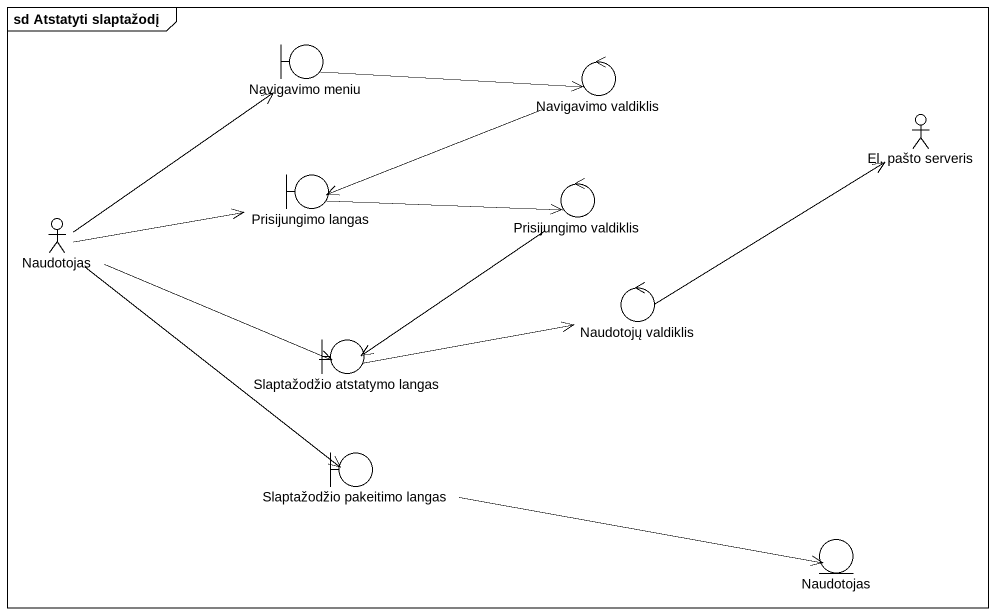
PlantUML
@startuml
mainframe sd Atstatyti slaptažodį
boundary "Navigavimo meniu" as Navigavimo_meniu
control "Navigavimo valdiklis" as Navigavimo_valdiklis
actor "El. pašto serveris" as El_pašto_serveris
boundary "Prisijungimo langas" as Prisijungimo_langas
control "Prisijungimo valdiklis" as Prisijungimo_valdiklis
actor Naudotojas
control "Naudotojų valdiklis" as Naudotojų_valdiklis
boundary "Slaptažodžio atstatymo langas" as Slaptažodžio_atstatymo
boundary "Slaptažodžio pakeitimo langas" as Slaptažodžio_pakeitimo
entity "Naudotojas" as Naudotojas_2
Navigavimo_meniu -right-> Navigavimo_valdiklis
Navigavimo_valdiklis -left-> Prisijungimo_langas
Prisijungimo_langas -right-> Prisijungimo_valdiklis
Prisijungimo_valdiklis --> Slaptažodžio_atstatymo
Naudotojas -up-> Navigavimo_meniu
Naudotojas -right-> Prisijungimo_langas
Naudotojas -right-> Slaptažodžio_atstatymo
Naudotojas --> Slaptažodžio_pakeitimo
Naudotojų_valdiklis -up-> El_pašto_serveris
Slaptažodžio_atstatymo -right-> Naudotojų_valdiklis
Slaptažodžio_pakeitimo -right-> Naudotojas_2
@enduml
